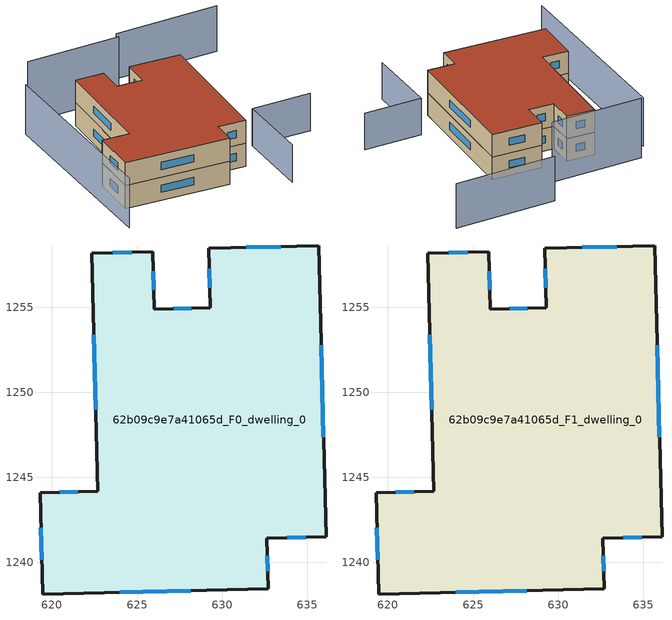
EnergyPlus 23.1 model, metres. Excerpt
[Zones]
62b09c9e7a41065d_F0_dwelling_0
 floor ground (EU_floor_Construction): 635.67,1258.63 636.11,1241.5 632.63,1241.41 632.71,1238.46 619.45,1238.12 619.3,1244.09 622.69,1244.18 622.33,1258.18 625.94,1258.27 626.03,1254.88 629.31,1254.96 629.22,1258.46 z0
 wall outside (EU_wall_Construction): 622.33,1258.18 622.69,1244.18 619.3,1244.09 619.45,1238.12 632.71,1238.46 632.63,1241.41 636.11,1241.5 635.67,1258.63 629.22,1258.46 629.31,1254.96 626.03,1254.88 625.94,1258.27 622.33,1258.18 z0:3
 window (EU_Window_Construction): 622.45,1253.39 622.57,1248.97 / 624.7,1258.24 623.57,1258.21 / 626,1256.04 625.97,1257.11 / 628.19,1254.93 627.15,1254.91 / 629.25,1257.26 629.28,1256.16 / 633.46,1258.57 631.43,1258.52 / 635.96,1247.37 635.82,1252.77 / 633.82,1241.44 634.92,1241.47 / 632.68,1239.47 632.66,1240.4 / 623.99,1238.24 628.17,1238.35 / 619.35,1242.05 619.4,1240.17 / 621.53,1244.15 620.46,1244.12 z1.03:1.97
62b09c9e7a41065d_F1_dwelling_0
 floor to 62b09c9e7a41065d_F0_dwelling_0 (EU_floor_Construction): 635.67,1258.63 636.11,1241.5 632.63,1241.41 632.71,1238.46 619.45,1238.12 619.3,1244.09 622.69,1244.18 622.33,1258.18 625.94,1258.27 626.02,1254.88 629.31,1254.96 629.22,1258.46 z3
 wall outside (EU_wall_Construction): 622.33,1258.18 622.69,1244.18 619.3,1244.09 619.45,1238.12 632.71,1238.46 632.63,1241.41 636.11,1241.5 635.67,1258.63 629.22,1258.46 629.31,1254.96 626.03,1254.88 625.94,1258.27 622.33,1258.18 z3:6
 window (EU_Window_Construction): 622.45,1253.39 622.57,1248.97 / 624.7,1258.24 623.57,1258.21 / 626,1256.04 625.97,1257.11 / 628.19,1254.93 627.15,1254.91 / 629.25,1257.26 629.28,1256.16 / 633.46,1258.57 631.43,1258.52 / 635.96,1247.37 635.82,1252.77 / 633.82,1241.44 634.92,1241.47 / 632.68,1239.47 632.66,1240.4 / 623.99,1238.24 628.17,1238.35 / 619.35,1242.05 619.4,1240.17 / 621.53,1244.15 620.46,1244.12 z4.03:4.97
 roof outside (EU_roof_Construction): 636.11,1241.5 635.67,1258.63 629.22,1258.46 629.31,1254.96 626.03,1254.88 625.94,1258.27 622.33,1258.18 622.69,1244.18 619.3,1244.09 619.45,1238.12 632.71,1238.46 632.63,1241.41 z6
shading: 639.4,1235.87 638.77,1245.5 / 638.77,1245.5 646.28,1245.99 z0:4.9; 616.29,1258.71 618,1233.83 z0:6.5; 629.51,1262.08 617.67,1261.12 z0:8; 644.3,1267.43 631.09,1266.24 z0:5.9
[Building]
EU S2 Campaign: North Axis=0; Terrain=City; Solar Distribution=FullExterior
[Site:Location]
Cape.Town.Intl.AP: Latitude=-33.965; Longitude=18.602; Time Zone=2; Elevation=46
[SizingPeriod:WeatherFileDays]
AnnualSizingPeriod: Begin Month=1; Begin Day of Month=1; End Month=12; End Day of Month=31; Day of Week for Start Day=Monday; Use Weather File Daylight Saving Period=No; Use Weather File Rain and Snow Indicators=No
[MATERIAL]
EU_InternalMass_Material: Roughness=MediumRough; Thickness=0.1; Conductivity=1; Density=1800; Specific Heat=900; Thermal Absorptance=0.9; Solar Absorptance=0.7; Visible Absorptance=0.7
[MATERIAL:NOMASS] Roughness=MediumRough; Thermal Absorptance=0.9; Solar Absorptance=0.7; Visible Absorptance=0.7
Name | Thermal Resistance
EU_wall_NoMass | 0.493876
EU_roof_NoMass | 0.449382
EU_floor_NoMass | 1.25
[WINDOWMATERIAL:SIMPLEGLAZINGSYSTEM]
EU_Window_SimpleGlazing: UFactor=4.4; Solar Heat Gain Coefficient=0.85; Visible Transmittance=0.85
[CONSTRUCTION]
EU_wall_Construction: EU_wall_NoMass
EU_roof_Construction: EU_roof_NoMass
EU_floor_Construction: EU_floor_NoMass
EU_Window_Construction: EU_Window_SimpleGlazing
EU_InternalMass_Construction: EU_InternalMass_Material
[ZONE] Type=1; Multiplier=1; Ceiling Height=autocalculate; Floor Area=autocalculate; Part of Total Floor Area=Yes
Name | Volume
62b09c9e7a41065d_F0_dwelling_0 | 798.365
62b09c9e7a41065d_F1_dwelling_0 | 798.366
[INTERNALMASS] Construction=EU_InternalMass_Construction; Surface Area=266.122
Name | Zone or ZoneList
62b09c9e7a41065d_F0_dwelling_0_EU_InternalMass | 62b09c9e7a41065d_F0_dwelling_0
62b09c9e7a41065d_F1_dwelling_0_EU_InternalMass | 62b09c9e7a41065d_F1_dwelling_0
[OTHEREQUIPMENT] Fuel Type=Electricity; Design Level Calculation Method=Watts/Area; Power per Zone Floor Area=1; Fraction Latent=0; Fraction Radiant=0; Fraction Lost=0; Carbon Dioxide Generation Rate=0; EndUse Subcategory=EU_Step8_InternalGains
Name | Zone or ZoneList or Space or SpaceList | Schedule
EU_Step8_InternalGain_62b09c9e7a41065d_F0_dwelling_0_f000 | 62b09c9e7a41065d_F0_dwelling_0 | EU_Step8_GainSchedule_62b09c9e7a41065d_F0_dwelling_0_f000
EU_Step8_InternalGain_62b09c9e7a41065d_F1_dwelling_0_f000 | 62b09c9e7a41065d_F1_dwelling_0 | EU_Step8_GainSchedule_62b09c9e7a41065d_F1_dwelling_0_f000
[ZONEVENTILATION:DESIGNFLOWRATE] Schedule=EU_AlwaysOn; Design Flow Rate Calculation Method=AirChanges/Hour; Air Changes per Hour=0.64; Ventilation Type=Natural; Fan Pressure Rise=0; Fan Total Efficiency=1; Constant Term Coefficient=1; Temperature Term Coefficient=0; Velocity Term Coefficient=0; Velocity Squared Term Coefficient=0; Minimum Indoor Temperature=-100; Maximum Indoor Temperature=100; Delta Temperature=-100; Minimum Outdoor Temperature=-100; Maximum Outdoor Temperature=100; Maximum Wind Speed=40
Name | Zone or ZoneList or Space or SpaceList
EU_ConstantAir_62b09c9e7a41065d_F0_dwelling_0 | 62b09c9e7a41065d_F0_dwelling_0
EU_ConstantAir_62b09c9e7a41065d_F1_dwelling_0 | 62b09c9e7a41065d_F1_dwelling_0
[HVACTEMPLATE:THERMOSTAT] Constant Heating Setpoint=20; Constant Cooling Setpoint=50
EU_HeatOnly_62b09c9e7a41065d_F0_dwelling_0; EU_HeatOnly_62b09c9e7a41065d_F1_dwelling_0
[HVACTEMPLATE:ZONE:IDEALLOADSAIRSYSTEM] System Availability Schedule=EU_AlwaysOn; Maximum Heating Supply Air Temperature=50; Minimum Cooling Supply Air Temperature=13; Maximum Heating Supply Air Humidity Ratio=0.0156; Minimum Cooling Supply Air Humidity Ratio=0.0077; Heating Limit=NoLimit; Cooling Limit=NoLimit; Heating Availability Schedule=EU_AlwaysOn; Cooling Availability Schedule=EU_CoolingOff; Dehumidification Control Type=ConstantSensibleHeatRatio; Cooling Sensible Heat Ratio=0.7; Dehumidification Setpoint=60; Humidification Control Type=None; Humidification Setpoint=30; Outdoor Air Method=None; Outdoor Air Flow Rate per Person=0.00944; Outdoor Air Flow Rate per Zone Floor Area=0; Outdoor Air Flow Rate per Zone=0; Demand Controlled Ventilation Type=None; Outdoor Air Economizer Type=NoEconomizer; Heat Recovery Type=None; Sensible Heat Recovery Effectiveness=0.7; Latent Heat Recovery Effectiveness=0.65
Name | Template Thermostat
62b09c9e7a41065d_F0_dwelling_0 | EU_HeatOnly_62b09c9e7a41065d_F0_dwelling_0
62b09c9e7a41065d_F1_dwelling_0 | EU_HeatOnly_62b09c9e7a41065d_F1_dwelling_0
[SIZING:ZONE] Zone Cooling Design Supply Air Temperature Input Method=SupplyAirTemperature; Zone Cooling Design Supply Air Temperature=13; Zone Heating Design Supply Air Temperature Input Method=SupplyAirTemperature; Zone Heating Design Supply Air Temperature=50; Zone Cooling Design Supply Air Humidity Ratio=0.008; Zone Heating Design Supply Air Humidity Ratio=0.008; Cooling Design Air Flow Method=DesignDay; Cooling Design Air Flow Rate=0; Cooling Minimum Air Flow per Zone Floor Area=0.000762; Cooling Minimum Air Flow=0; Cooling Minimum Air Flow Fraction=0.2; Heating Design Air Flow Method=DesignDay; Heating Design Air Flow Rate=0; Heating Maximum Air Flow per Zone Floor Area=0.002032; Heating Maximum Air Flow=0.141576; Heating Maximum Air Flow Fraction=0.3; Account for Dedicated Outdoor Air System=No; Dedicated Outdoor Air System Control Strategy=NeutralSupplyAir; Dedicated Outdoor Air Low Setpoint Temperature for Design=autosize; Dedicated Outdoor Air High Setpoint Temperature for Design=autosize; Zone Load Sizing Method=Sensible Load Only No Latent Load; Zone Latent Cooling Design Supply Air Humidity Ratio Input Method=HumidityRatioDifference; Zone Cooling Design Supply Air Humidity Ratio Difference=0.005; Zone Latent Heating Design Supply Air Humidity Ratio Input Method=HumidityRatioDifference; Zone Humidification Design Supply Air Humidity Ratio Difference=0.005
62b09c9e7a41065d_F0_dwelling_0; 62b09c9e7a41065d_F1_dwelling_0
[SCHEDULE:CONSTANT]
Name | Hourly Value
EU_AlwaysOn | 1
EU_CoolingOff | 0
[SCHEDULE:FILE] Column Number=1; Rows to Skip at Top=0; Number of Hours of Data=8760; Column Separator=Comma; Interpolate to Timestep=No; Minutes per Item=60; Adjust Schedule for Daylight Savings=Yes
Name | File
EU_Step8_GainSchedule_62b09c9e7a41065d_F0_dwelling_0_f000 | ../../schedules/62b09c9e7a41065d/62b09c9e7a41065d_F0_dwelling_0_f000_gain.csv
EU_Step8_GainSchedule_62b09c9e7a41065d_F1_dwelling_0_f000 | ../../schedules/62b09c9e7a41065d/62b09c9e7a41065d_F1_dwelling_0_f000_gain.csv
